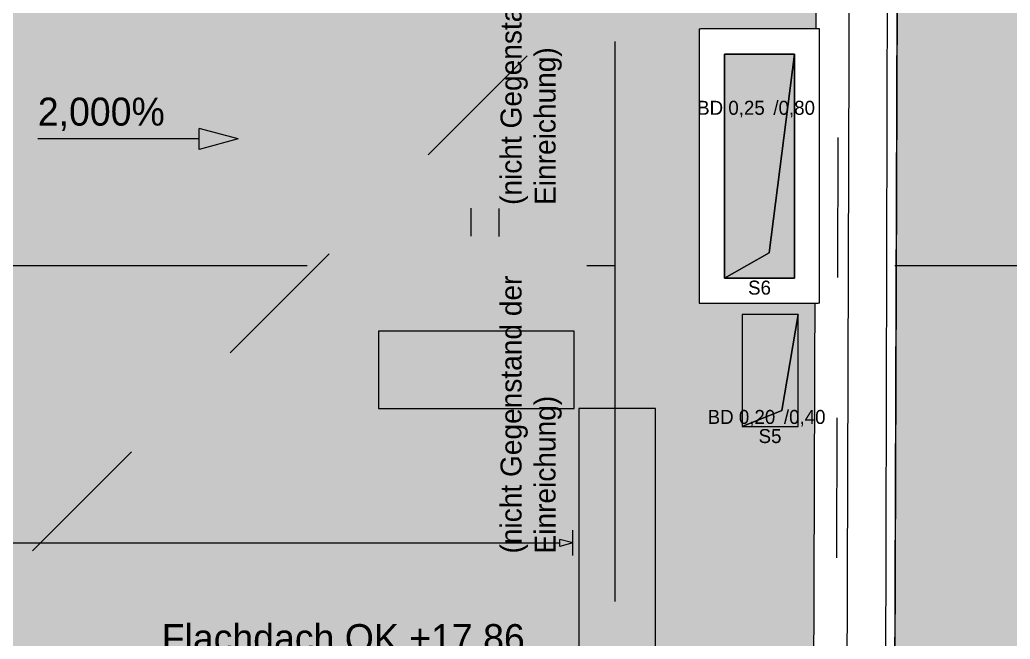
# Model space of a CAD drawing. Header units: metres. Extents: x -3 to 171, y -23 to 41.
# Drawn here: x 15.874 to 19.412, y -7.334 to -5.123 of the extents above; entities that cross this region are included whole.
import ezdxf

# ---------------------------------------------------------------- set-up
doc = ezdxf.new("R2010")
doc.units = ezdxf.units.M
doc.header["$MEASUREMENT"] = 0
doc.set_wipeout_variables(frame=1)
for name, pattern in [('Achse', [0.004, 0.002, -0.001, 0, -0.001]), ('Schnittlinie', [0.006, 0.003, -0.0015, 0, -0.0015]), ('Untersicht', [0.001, 0.0005, -0.0005]), ('Wipeout_Contour', [1, 0, -1])]:
    doc.linetypes.add(name, pattern=pattern)
for name, color, linetype in [('6._Dach PP STG1_1_000 Achsraster', 7, 'Continuous'), ('6._Dach PP STG1_1_112 Wand Aussen - Schachtwände', 7, 'Continuous'), ('6._Dach PP STG1_1_140 Brüstung', 7, 'Continuous'), ('6._Dach PP STG1_1_210 Decke', 7, 'Continuous'), ('6._Dach PP STG1_1_220 Bodenaufbau - Außen_ Gefälle', 7, 'Continuous'), ('6._Dach PP STG1_1_221 Bodenaufbau - Abdichtung', 7, 'Continuous'), ('6._Dach PP STG1_1_270 Deckendurchbruchsymbol', 7, 'Continuous'), ('6._Dach PP STG1_1_520 Fixeinbauten', 7, 'Continuous'), ('6._Dach PP STG1_1_611 Entwässerung', 7, 'Continuous'), ('6._Dach PP STG1_1_725 Nachbarbebauung', 7, 'Continuous'), ('6._Dach PP STG1_1_840 Baulinien', 7, 'Continuous'), ('6._Dach PP STG1_1_851 Marker Schnitt', 7, 'Continuous'), ('6._Dach PP STG1_1_945 Einreichplan Beschriftung', 7, 'Continuous'), ('6._Dach PP STG1_1_950 Polierplan Bemaßung', 7, 'Continuous'), ('6._Dach PP STG1_1_970 Brandschutz', 7, 'Continuous')]:
    doc.layers.add(name, color=color, linetype=linetype)
doc.styles.add('ERSTELLTER_STIL_2', font='')
doc.styles.get('ERSTELLTER_STIL_2').set_extended_font_data('Eurostile')
doc.linetypes.add('Grenze Grundstück', pattern='A,0,[1,415_260415_PP_VA_1_9 DD STG11.Shx,S=0.00031746,R=0,X=0,Y=0],-0.04,0', length=0.04)

msp = doc.modelspace()

# ---------------------------------------------------------------- hatches: boundary and pattern name
at = {"layer": '6._Dach PP STG1_1_220 Bodenaufbau - Außen_ Gefälle', "linetype": 'Continuous', "lineweight": 0, "true_color": 0x323232}
h = msp.add_hatch(color=250, dxfattribs=at)
h.paths.add_polyline_path([(6.565, -4.5433), (0.1867, -4.5433), (0.2083, -10.4546), (6.43, -10.4546), (6.43, -14.87), (12.38, -14.87), (12.38, -10.4546), (18.8202, -10.4546), (18.8399, -4.5433), (12.4199, -4.5433), (12.415, -1.67), (6.565, -1.67)])
h.paths.add_polyline_path([(6.495, -7.395), (8.015, -7.395), (8.015, -7.605), (8.745, -7.605), (8.745, -6.215), (7.975, -6.215), (7.975, -5.885), (8.745, -5.885), (8.745, -3.865), (11.105, -3.865), (11.105, -6.245), (11.105, -7.605), (11.5565, -7.605), (11.5565, -8.955), (6.495, -8.955)], flags=0)
at = {"layer": '6._Dach PP STG1_1_270 Deckendurchbruchsymbol', "linetype": 'Continuous', "lineweight": 0}
msp.add_hatch(color=8, dxfattribs=at).paths.add_polyline_path([(18.4543, -6.575), (18.6543, -6.575), (18.6543, -6.175), (18.5971, -6.5179)])
at = {"layer": '6._Dach PP STG1_1_725 Nachbarbebauung', "linetype": 'Continuous', "lineweight": 0, "true_color": 0x1f1f1f}
msp.add_hatch(color=250, dxfattribs=at).paths.add_polyline_path([(18.9876, -0.0005), (18.958, -11.4452), (22.9775, -11.4791), (22.9775, -0.0038)])
at = {"layer": '6._Dach PP STG1_1_950 Polierplan Bemaßung', "linetype": 'Continuous', "lineweight": 13, "true_color": 0x6c6cff}
msp.add_hatch(color=171, dxfattribs=at).paths.add_polyline_path([(16.6545, -5.5474), (16.5144, -5.5105), (16.5147, -5.5855)])

# ---------------------------------------------------------------- linework, layer by layer
at = {"layer": '6._Dach PP STG1_1_000 Achsraster', "color": 5, "linetype": 'Achse', "lineweight": 0, "ltscale": 1000}
msp.add_line((18, 3), (18, -22.5231), dxfattribs=at)
at = {"layer": '6._Dach PP STG1_1_210 Decke', "color": 7, "linetype": 'Continuous', "lineweight": 13, "ltscale": 1000, "true_color": 0xf4f4f4, "flags": 128}
msp.add_lwpolyline([(6.525, -4.5), (0.1465, -4.5), (0.1685, -10.5128), (6.39, -10.5128), (6.39, -14.87), (12.42, -14.87), (12.42, -10.4946), (18.82, -10.4946), (18.84, -4.5), (12.455, -4.5), (12.455, -1.6283), (6.525, -1.6283)], close=True, dxfattribs=at)
at = {"layer": '6._Dach PP STG1_1_220 Bodenaufbau - Außen_ Gefälle', "color": 7, "linetype": 'Continuous', "lineweight": 13, "ltscale": 1000, "flags": 128}
msp.add_lwpolyline([(6.565, -4.5433), (0.1867, -4.5433), (0.2083, -10.4546), (6.43, -10.4546), (6.43, -14.87), (12.38, -14.87), (12.38, -10.4546), (18.8202, -10.4546), (18.8399, -4.5433), (12.4199, -4.5433), (12.415, -1.67), (6.565, -1.67)], close=True, dxfattribs=at)
at = {"layer": '6._Dach PP STG1_1_221 Bodenaufbau - Abdichtung', "color": 171, "linetype": 'Untersicht', "lineweight": 13, "ltscale": 1000, "true_color": 0x6c6cff, "flags": 128}
msp.add_lwpolyline([(18.3936, -4.5443), (15.6545, -7.2834)], dxfattribs=at)
at = {"layer": '6._Dach PP STG1_1_270 Deckendurchbruchsymbol', "color": 7, "linetype": 'Continuous', "lineweight": 13, "ltscale": 1000, "flags": 128}
for points in [[(18.5971, -6.5179), (18.6543, -6.175), (18.4543, -6.175), (18.4543, -6.575)], [(18.4543, -6.575), (18.6543, -6.575), (18.6543, -6.175), (18.5971, -6.5179)]]:
    msp.add_lwpolyline(points, close=True, dxfattribs=at)
at = {"layer": '6._Dach PP STG1_1_520 Fixeinbauten', "color": 5, "linetype": 'Continuous', "lineweight": 13, "ltscale": 1000, "flags": 128}
msp.add_lwpolyline([(17.155, -6.235), (17.155, -6.51), (17.855, -6.51), (17.855, -6.235)], close=True, dxfattribs=at)
msp.add_lwpolyline([(18.1457, -7.6609), (18.1457, -6.51), (17.8707, -6.51), (17.8707, -7.6609)], dxfattribs=at)
at = {"layer": '6._Dach PP STG1_1_725 Nachbarbebauung', "color": 8, "linetype": 'Continuous', "lineweight": 13, "ltscale": 1000, "flags": 128}
msp.add_lwpolyline([(22.9775, -0.0038), (18.9876, -0.0005), (18.958, -11.4452), (22.9775, -11.4791)], dxfattribs=at)
at = {"layer": '6._Dach PP STG1_1_851 Marker Schnitt', "color": 7, "linetype": 'Schnittlinie', "lineweight": 13, "ltscale": 1000}
for p, q in [((17.4851, 4.805), (17.4851, -22.5231)), ((17.5851, 4.8037), (17.5851, -22.5231))]:
    msp.add_line(p, q, dxfattribs=at)
at = {"layer": '6._Dach PP STG1_1_950 Polierplan Bemaßung', "color": 171, "linetype": 'Continuous', "lineweight": 13, "ltscale": 1000, "true_color": 0x6c6cff}
for p, q in [((16.5147, -5.5855), (16.5144, -5.5105)), ((16.6545, -5.5474), (16.5144, -5.5105)), ((16.4545, -5.5482), (15.9382, -5.5482)), ((16.5145, -5.548), (16.4545, -5.5482)), ((16.6545, -5.5474), (16.5147, -5.5855))]:
    msp.add_line(p, q, dxfattribs=at)
at = {"layer": '6._Dach PP STG1_1_970 Brandschutz', "color": 16, "linetype": 'Continuous', "lineweight": 13, "ltscale": 1000, "true_color": 0x7e0000}
for p, q in [((17.85, -7.0358), (17.85, -6.9452)), ((11.2817, -6.9905), (17.8034, -6.9905)), ((17.8034, -7.003), (17.8034, -6.978)), ((17.85, -6.9905), (17.8034, -6.978)), ((17.85, -6.9905), (17.8034, -7.003))]:
    msp.add_line(p, q, dxfattribs=at)

# ---------------------------------------------------------------- texts
at = {"layer": '6._Dach PP STG1_1_270 Deckendurchbruchsymbol', "color": 1, "linetype": 'Continuous', "lineweight": 0, "insert": (18.5543, -6.5839), "char_height": 0.05, "attachment_point": 2, "style": 'ERSTELLTER_STIL_2'}
msp.add_mtext('\\A1;{\\pqc;\\pt0;\\fEurostile|b0|i0|c0|p0;\\W1.000000;S5}', dxfattribs=at)
at = {"layer": '6._Dach PP STG1_1_945 Einreichplan Beschriftung', "color": 7, "linetype": 'Continuous', "lineweight": 13, "char_height": 0.075, "width": 1.057286, "attachment_point": 1, "rotation": 90, "line_spacing_factor": 0.970934, "style": 'ERSTELLTER_STIL_2'}
for insert in [(17.5915, -5.7837), (17.5915, -7.0283)]:
    msp.add_mtext('\\A1;{\\pql;\\fEurostile|b0|i0|c0|p0;\\W1.000000;(nicht Gegenstand der Einreichung)}', dxfattribs=dict(at, insert=insert))
at = {"layer": '6._Dach PP STG1_1_950 Polierplan Bemaßung', "color": 171, "linetype": 'Continuous', "lineweight": 13, "true_color": 0x6c6cff, "insert": (15.9382, -5.5191), "char_height": 0.1, "attachment_point": 7, "style": 'ERSTELLTER_STIL_2'}
msp.add_mtext('\\A1;{\\pql;\\fEurostile|b0|i0|c0|p0;\\W1.000000;2,000\\fEurostile|b0|i0|c0|p0;\\W1.000000;%}', dxfattribs=at)
at = {"layer": '6._Dach PP STG1_1_950 Polierplan Bemaßung', "color": 7, "linetype": 'Continuous', "lineweight": 13, "insert": (16.3807, -7.399), "char_height": 0.1, "width": 1.38245, "attachment_point": 7, "style": 'ERSTELLTER_STIL_2'}
msp.add_mtext('\\A1;{\\pql;\\fEurostile|b0|i0|c0|p0;\\W1.000000;Flachdach OK +17,86}', dxfattribs=at)

# ---------------------------------------------------------------- next in the draw order: wipeouts: each hides what was drawn before it
at = {"color": 254, "linetype": 'Wipeout_Contour', "lineweight": 0, "ltscale": 81.987226}
msp.add_wipeout([(18.7195, -4.6234), (18.7004, -10.3745), (18.9903, -10.3745), (19.0095, -4.6234)], dxfattribs=at).dxf.layer = '6._Dach PP STG1_1_140 Brüstung'

# ---------------------------------------------------------------- next in the draw order: linework, layer by layer
at = {"layer": '6._Dach PP STG1_1_140 Brüstung', "color": 7, "linetype": 'Continuous', "lineweight": 18, "ltscale": 1000, "flags": 128}
msp.add_lwpolyline([(18.7195, -4.6234), (18.7004, -10.3745)], dxfattribs=at)
at = {"layer": '6._Dach PP STG1_1_221 Bodenaufbau - Abdichtung', "color": 171, "linetype": 'Untersicht', "lineweight": 13, "ltscale": 1000, "true_color": 0x6c6cff, "flags": 128}
msp.add_lwpolyline([(18.7999, -4.5433), (18.79, -7.499)], dxfattribs=at)
at = {"layer": '6._Dach PP STG1_1_611 Entwässerung', "color": 5, "linetype": 'Continuous', "lineweight": 13, "ltscale": 1000, "flags": 128}
msp.add_lwpolyline([(1.085, -10.5), (6.39, -10.5), (6.39, -14.87), (12.42, -14.87), (12.42, -10.5), (18.82, -10.5), (18.84, -4.5), (12.525, -4.5), (12.525, -1.7177), (6.455, -1.7177), (6.455, -4.5), (1.085, -4.5)], close=True, dxfattribs=at)

# ---------------------------------------------------------------- next in the draw order: texts
at = {"layer": '6._Dach PP STG1_1_270 Deckendurchbruchsymbol', "color": 1, "linetype": 'Continuous', "lineweight": 0, "insert": (18.5543, -6.5803), "char_height": 0.05, "attachment_point": 8, "style": 'ERSTELLTER_STIL_2'}
msp.add_mtext('\\A1;{\\pqc;\\pt0;\\fEurostile|b0|i0|c0|p0;\\W1.000000;BD 0,20\\fEurostile|b0|i0|c0|p0;\\W1.000000;\\A1{\\H.66x;\\S^  ;}\\fEurostile|b0|i0|c0|p0;\\W1.000000; /0,40\\fEurostile|b0|i0|c0|p0;\\W1.000000;\\A1{\\H.66x;\\S^  ;}\\fEurostile|b0|i0|c0|p0;\\W1.000000;\\fEurostile|b0|i0|c0|p0;\\W1.000000;\\A1{\\H.66x;\\S^  ;}}', dxfattribs=at)

# ---------------------------------------------------------------- next in the draw order: wipeouts: each hides what was drawn before it
at = {"color": 254, "linetype": 'Wipeout_Contour', "lineweight": 0, "ltscale": 60.110876}
msp.add_wipeout([(19.0103, -4.3834), (18.9895, -10.6145), (19.0105, -4.3834)], dxfattribs=at).dxf.layer = '6._Dach PP STG1_1_140 Brüstung'

# ---------------------------------------------------------------- next in the draw order: linework, layer by layer
at = {"layer": '6._Dach PP STG1_1_000 Achsraster', "color": 5, "linetype": 'Achse', "lineweight": 0, "ltscale": 1000}
msp.add_line((-1.5, -6), (21, -6), dxfattribs=at)
at = {"layer": '6._Dach PP STG1_1_140 Brüstung', "color": 7, "linetype": 'Continuous', "lineweight": 18, "ltscale": 1000}
msp.add_line((19.0103, -4.3834), (18.9895, -10.6145), dxfattribs=at)
at = {"layer": '6._Dach PP STG1_1_140 Brüstung', "color": 7, "linetype": 'Continuous', "lineweight": 18, "ltscale": 1000, "flags": 128}
msp.add_lwpolyline([(18.9897, -10.6145), (19.0105, -4.3834)], dxfattribs=at)
at = {"layer": '6._Dach PP STG1_1_840 Baulinien', "color": 76, "linetype": 'Grenze Grundstück', "lineweight": 13, "ltscale": 1000, "true_color": 0x3f7f02, "flags": 128}
msp.add_lwpolyline([(0.0612, -22.5231), (0.0564, -12.2031), (0, -0.0002), (18.985, -0.0012), (18.958, -11.4452), (18.9035, -19.5703), (18.8897, -22.5231)], dxfattribs=at)

# ---------------------------------------------------------------- next in the draw order: wipeouts: each hides what was drawn before it
at = {"color": 254, "linetype": 'Wipeout_Contour', "lineweight": 0, "ltscale": 56.459041}
msp.add_wipeout([(18.3067, -5.155), (18.3017, -5.155), (18.3067, -5.16)], dxfattribs=at).dxf.layer = '6._Dach PP STG1_1_112 Wand Aussen - Schachtwände'
at = {"color": 254, "linetype": 'Wipeout_Contour', "lineweight": 0, "ltscale": 58.641239}
msp.add_wipeout([(18.7267, -5.16), (18.7317, -5.155), (18.7267, -5.155)], dxfattribs=at).dxf.layer = '6._Dach PP STG1_1_112 Wand Aussen - Schachtwände'
at = {"color": 254, "linetype": 'Wipeout_Contour', "lineweight": 0, "ltscale": 57.616291}
msp.add_wipeout([(18.3067, -6.13), (18.3017, -6.135), (18.3067, -6.135)], dxfattribs=at).dxf.layer = '6._Dach PP STG1_1_112 Wand Aussen - Schachtwände'
at = {"color": 254, "linetype": 'Wipeout_Contour', "lineweight": 0, "ltscale": 59.774892}
msp.add_wipeout([(18.7267, -6.135), (18.7317, -6.135), (18.7267, -6.13)], dxfattribs=at).dxf.layer = '6._Dach PP STG1_1_112 Wand Aussen - Schachtwände'

# ---------------------------------------------------------------- next in the draw order: wipeouts: each hides what was drawn before it
at = {"color": 254, "linetype": 'Wipeout_Contour', "lineweight": 0, "ltscale": 56.554197}
msp.add_wipeout([(18.3467, -5.16), (18.3067, -5.16), (18.3467, -5.2)], dxfattribs=at).dxf.layer = '6._Dach PP STG1_1_112 Wand Aussen - Schachtwände'
at = {"color": 254, "linetype": 'Wipeout_Contour', "lineweight": 0, "ltscale": 58.571816}
msp.add_wipeout([(18.6867, -5.16), (18.6867, -5.2), (18.7267, -5.16)], dxfattribs=at).dxf.layer = '6._Dach PP STG1_1_112 Wand Aussen - Schachtwände'
at = {"color": 254, "linetype": 'Wipeout_Contour', "lineweight": 0, "ltscale": 57.680357}
msp.add_wipeout([(18.3467, -6.09), (18.3067, -6.13), (18.3467, -6.13)], dxfattribs=at).dxf.layer = '6._Dach PP STG1_1_112 Wand Aussen - Schachtwände'
at = {"color": 254, "linetype": 'Wipeout_Contour', "lineweight": 0, "ltscale": 59.678553}
msp.add_wipeout([(18.6867, -6.13), (18.7267, -6.13), (18.6867, -6.09)], dxfattribs=at).dxf.layer = '6._Dach PP STG1_1_112 Wand Aussen - Schachtwände'

# ---------------------------------------------------------------- next in the draw order: wipeouts: each hides what was drawn before it
at = {"color": 254, "linetype": 'Wipeout_Contour', "lineweight": 0, "ltscale": 57.689115}
msp.add_wipeout([(18.3067, -5.16), (18.3017, -5.155), (18.3017, -5.16)], dxfattribs=at).dxf.layer = '6._Dach PP STG1_1_112 Wand Aussen - Schachtwände'
at = {"color": 254, "linetype": 'Wipeout_Contour', "lineweight": 0, "ltscale": 56.625053}
msp.add_wipeout([(18.3517, -5.2), (18.3467, -5.2), (18.3517, -5.205)], dxfattribs=at).dxf.layer = '6._Dach PP STG1_1_112 Wand Aussen - Schachtwände'
at = {"color": 254, "linetype": 'Wipeout_Contour', "lineweight": 0, "ltscale": 58.545396}
msp.add_wipeout([(18.6817, -5.2), (18.6817, -5.205), (18.6867, -5.2)], dxfattribs=at).dxf.layer = '6._Dach PP STG1_1_112 Wand Aussen - Schachtwände'
at = {"color": 254, "linetype": 'Wipeout_Contour', "lineweight": 0, "ltscale": 57.699802}
msp.add_wipeout([(18.3467, -6.09), (18.3517, -6.09), (18.3517, -6.085)], dxfattribs=at).dxf.layer = '6._Dach PP STG1_1_112 Wand Aussen - Schachtwände'
at = {"color": 254, "linetype": 'Wipeout_Contour', "lineweight": 0, "ltscale": 59.604225}
msp.add_wipeout([(18.6817, -6.09), (18.6867, -6.09), (18.6817, -6.085)], dxfattribs=at).dxf.layer = '6._Dach PP STG1_1_112 Wand Aussen - Schachtwände'
at = {"color": 254, "linetype": 'Wipeout_Contour', "lineweight": 0, "ltscale": 58.516721}
msp.add_wipeout([(18.7267, -6.13), (18.7317, -6.135), (18.7317, -6.13)], dxfattribs=at).dxf.layer = '6._Dach PP STG1_1_112 Wand Aussen - Schachtwände'

# ---------------------------------------------------------------- next in the draw order: wipeouts: each hides what was drawn before it
at = {"color": 254, "linetype": 'Wipeout_Contour', "lineweight": 0, "ltscale": 76.682543}
msp.add_wipeout([(18.3067, -6.13), (18.3067, -5.16), (18.3017, -5.16), (18.3017, -6.13)], dxfattribs=at).dxf.layer = '6._Dach PP STG1_1_112 Wand Aussen - Schachtwände'
at = {"color": 254, "linetype": 'Wipeout_Contour', "lineweight": 0, "ltscale": 78.307167}
msp.add_wipeout([(18.7267, -5.16), (18.7267, -6.13), (18.7317, -6.13), (18.7317, -5.16)], dxfattribs=at).dxf.layer = '6._Dach PP STG1_1_112 Wand Aussen - Schachtwände'
at = {"color": 254, "linetype": 'Wipeout_Contour', "lineweight": 0, "ltscale": 56.720255}
msp.add_wipeout([(18.3917, -5.205), (18.3517, -5.205), (18.3917, -5.245)], dxfattribs=at).dxf.layer = '6._Dach PP STG1_1_112 Wand Aussen - Schachtwände'
at = {"color": 254, "linetype": 'Wipeout_Contour', "lineweight": 0, "ltscale": 58.476177}
msp.add_wipeout([(18.6417, -5.245), (18.6817, -5.205), (18.6417, -5.205)], dxfattribs=at).dxf.layer = '6._Dach PP STG1_1_112 Wand Aussen - Schachtwände'
at = {"color": 254, "linetype": 'Wipeout_Contour', "lineweight": 0, "ltscale": 57.764084}
msp.add_wipeout([(18.3917, -6.045), (18.3517, -6.085), (18.3917, -6.085)], dxfattribs=at).dxf.layer = '6._Dach PP STG1_1_112 Wand Aussen - Schachtwände'
at = {"color": 254, "linetype": 'Wipeout_Contour', "lineweight": 0, "ltscale": 59.507914}
msp.add_wipeout([(18.6417, -6.085), (18.6817, -6.085), (18.6417, -6.045)], dxfattribs=at).dxf.layer = '6._Dach PP STG1_1_112 Wand Aussen - Schachtwände'

# ---------------------------------------------------------------- next in the draw order: wipeouts: each hides what was drawn before it
at = {"color": 254, "linetype": 'Wipeout_Contour', "lineweight": 0, "ltscale": 57.760732}
msp.add_wipeout([(18.3467, -5.2), (18.3067, -5.16), (18.3067, -5.2)], dxfattribs=at).dxf.layer = '6._Dach PP STG1_1_112 Wand Aussen - Schachtwände'
at = {"color": 254, "linetype": 'Wipeout_Contour', "lineweight": 0, "ltscale": 57.949117}
msp.add_wipeout([(18.7267, -5.16), (18.7317, -5.16), (18.7317, -5.155)], dxfattribs=at).dxf.layer = '6._Dach PP STG1_1_112 Wand Aussen - Schachtwände'
at = {"color": 254, "linetype": 'Wipeout_Contour', "lineweight": 0, "ltscale": 58.443216}
msp.add_wipeout([(18.6867, -6.09), (18.7267, -6.13), (18.7267, -6.09)], dxfattribs=at).dxf.layer = '6._Dach PP STG1_1_112 Wand Aussen - Schachtwände'
at = {"color": 254, "linetype": 'Wipeout_Contour', "lineweight": 0, "ltscale": 58.24014}
msp.add_wipeout([(18.3017, -6.13), (18.3017, -6.135), (18.3067, -6.13)], dxfattribs=at).dxf.layer = '6._Dach PP STG1_1_112 Wand Aussen - Schachtwände'

# ---------------------------------------------------------------- next in the draw order: linework, layer by layer
at = {"layer": '6._Dach PP STG1_1_112 Wand Aussen - Schachtwände', "color": 7, "linetype": 'Continuous', "lineweight": 18, "ltscale": 1000, "flags": 128}
for points in [[(18.3017, -5.155), (18.3067, -5.155)], [(18.7317, -6.135), (18.7267, -6.135)]]:
    msp.add_lwpolyline(points, dxfattribs=at)

# ---------------------------------------------------------------- next in the draw order: wipeouts: each hides what was drawn before it
at = {"color": 254, "linetype": 'Wipeout_Contour', "lineweight": 0, "ltscale": 76.764278}
msp.add_wipeout([(18.3467, -6.09), (18.3467, -5.2), (18.3067, -5.2), (18.3067, -6.09)], dxfattribs=at).dxf.layer = '6._Dach PP STG1_1_112 Wand Aussen - Schachtwände'
at = {"color": 254, "linetype": 'Wipeout_Contour', "lineweight": 0, "ltscale": 78.21696}
msp.add_wipeout([(18.6867, -5.2), (18.6867, -6.09), (18.7267, -6.09), (18.7267, -5.2)], dxfattribs=at).dxf.layer = '6._Dach PP STG1_1_112 Wand Aussen - Schachtwände'

# ---------------------------------------------------------------- next in the draw order: wipeouts: each hides what was drawn before it
at = {"color": 254, "linetype": 'Wipeout_Contour', "lineweight": 0, "ltscale": 57.924563}
msp.add_wipeout([(18.6867, -5.2), (18.7267, -5.2), (18.7267, -5.16)], dxfattribs=at).dxf.layer = '6._Dach PP STG1_1_112 Wand Aussen - Schachtwände'
at = {"color": 254, "linetype": 'Wipeout_Contour', "lineweight": 0, "ltscale": 57.856264}
msp.add_wipeout([(18.3517, -5.205), (18.3467, -5.2), (18.3467, -5.205)], dxfattribs=at).dxf.layer = '6._Dach PP STG1_1_112 Wand Aussen - Schachtwände'
at = {"color": 254, "linetype": 'Wipeout_Contour', "lineweight": 0, "ltscale": 58.347003}
msp.add_wipeout([(18.6817, -6.085), (18.6867, -6.09), (18.6867, -6.085)], dxfattribs=at).dxf.layer = '6._Dach PP STG1_1_112 Wand Aussen - Schachtwände'
at = {"color": 254, "linetype": 'Wipeout_Contour', "lineweight": 0, "ltscale": 58.261763}
msp.add_wipeout([(18.3067, -6.09), (18.3067, -6.13), (18.3467, -6.09)], dxfattribs=at).dxf.layer = '6._Dach PP STG1_1_112 Wand Aussen - Schachtwände'

# ---------------------------------------------------------------- next in the draw order: linework, layer by layer
at = {"layer": '6._Dach PP STG1_1_112 Wand Aussen - Schachtwände', "color": 7, "linetype": 'Continuous', "lineweight": 18, "ltscale": 1000, "flags": 128}
for points in [[(18.3017, -5.155), (18.3017, -6.135)], [(18.7317, -5.155), (18.7267, -5.155)], [(18.7317, -6.135), (18.7317, -5.155)], [(18.3017, -6.135), (18.3067, -6.135)]]:
    msp.add_lwpolyline(points, dxfattribs=at)

# ---------------------------------------------------------------- next in the draw order: wipeouts: each hides what was drawn before it
at = {"color": 254, "linetype": 'Wipeout_Contour', "lineweight": 0, "ltscale": 76.849136}
msp.add_wipeout([(18.3517, -6.085), (18.3517, -5.205), (18.3467, -5.205), (18.3467, -6.085)], dxfattribs=at).dxf.layer = '6._Dach PP STG1_1_112 Wand Aussen - Schachtwände'
at = {"color": 254, "linetype": 'Wipeout_Contour', "lineweight": 0, "ltscale": 78.129818}
msp.add_wipeout([(18.6817, -5.205), (18.6817, -6.085), (18.6867, -6.085), (18.6867, -5.205)], dxfattribs=at).dxf.layer = '6._Dach PP STG1_1_112 Wand Aussen - Schachtwände'

# ---------------------------------------------------------------- next in the draw order: wipeouts: each hides what was drawn before it
at = {"color": 254, "linetype": 'Wipeout_Contour', "lineweight": 0, "ltscale": 76.918442}
msp.add_wipeout([(18.3067, -5.16), (18.7267, -5.16), (18.7267, -5.155), (18.3067, -5.155)], dxfattribs=at).dxf.layer = '6._Dach PP STG1_1_112 Wand Aussen - Schachtwände'
at = {"color": 254, "linetype": 'Wipeout_Contour', "lineweight": 0, "ltscale": 57.856795}
msp.add_wipeout([(18.6817, -5.205), (18.6867, -5.205), (18.6867, -5.2)], dxfattribs=at).dxf.layer = '6._Dach PP STG1_1_112 Wand Aussen - Schachtwände'
at = {"color": 254, "linetype": 'Wipeout_Contour', "lineweight": 0, "ltscale": 57.927993}
msp.add_wipeout([(18.3917, -5.245), (18.3517, -5.205), (18.3517, -5.245)], dxfattribs=at).dxf.layer = '6._Dach PP STG1_1_112 Wand Aussen - Schachtwände'
at = {"color": 254, "linetype": 'Wipeout_Contour', "lineweight": 0, "ltscale": 58.273593}
msp.add_wipeout([(18.6417, -6.045), (18.6817, -6.085), (18.6817, -6.045)], dxfattribs=at).dxf.layer = '6._Dach PP STG1_1_112 Wand Aussen - Schachtwände'
at = {"color": 254, "linetype": 'Wipeout_Contour', "lineweight": 0, "ltscale": 58.327388}
msp.add_wipeout([(18.3467, -6.085), (18.3467, -6.09), (18.3517, -6.085)], dxfattribs=at).dxf.layer = '6._Dach PP STG1_1_112 Wand Aussen - Schachtwände'
at = {"color": 254, "linetype": 'Wipeout_Contour', "lineweight": 0, "ltscale": 78.055911}
msp.add_wipeout([(18.7267, -6.13), (18.3067, -6.13), (18.3067, -6.135), (18.7267, -6.135)], dxfattribs=at).dxf.layer = '6._Dach PP STG1_1_112 Wand Aussen - Schachtwände'

# ---------------------------------------------------------------- next in the draw order: wipeouts: each hides what was drawn before it
at = {"color": 254, "linetype": 'Wipeout_Contour', "lineweight": 0, "ltscale": 76.931246}
msp.add_wipeout([(18.3917, -6.045), (18.3917, -5.245), (18.3517, -5.245), (18.3517, -6.045)], dxfattribs=at).dxf.layer = '6._Dach PP STG1_1_112 Wand Aussen - Schachtwände'
at = {"color": 254, "linetype": 'Wipeout_Contour', "lineweight": 0, "ltscale": 78.039951}
msp.add_wipeout([(18.6417, -5.245), (18.6417, -6.045), (18.6817, -6.045), (18.6817, -5.245)], dxfattribs=at).dxf.layer = '6._Dach PP STG1_1_112 Wand Aussen - Schachtwände'

# ---------------------------------------------------------------- next in the draw order: texts
at = {"layer": '6._Dach PP STG1_1_270 Deckendurchbruchsymbol', "color": 1, "linetype": 'Continuous', "lineweight": 0, "insert": (18.5167, -5.4764), "char_height": 0.05, "attachment_point": 8, "style": 'ERSTELLTER_STIL_2'}
msp.add_mtext('\\A1;{\\pqc;\\pt0;\\fEurostile|b0|i0|c0|p0;\\W1.000000;BD 0,25\\fEurostile|b0|i0|c0|p0;\\W1.000000;\\A1{\\H.66x;\\S^  ;}\\fEurostile|b0|i0|c0|p0;\\W1.000000; /0,80\\fEurostile|b0|i0|c0|p0;\\W1.000000;\\A1{\\H.66x;\\S^  ;}\\fEurostile|b0|i0|c0|p0;\\W1.000000;\\fEurostile|b0|i0|c0|p0;\\W1.000000;\\A1{\\H.66x;\\S^  ;}}', dxfattribs=at)

# ---------------------------------------------------------------- next in the draw order: wipeouts: each hides what was drawn before it
at = {"color": 254, "linetype": 'Wipeout_Contour', "lineweight": 0, "ltscale": 57.832524}
msp.add_wipeout([(18.6417, -5.245), (18.6817, -5.245), (18.6817, -5.205)], dxfattribs=at).dxf.layer = '6._Dach PP STG1_1_112 Wand Aussen - Schachtwände'
at = {"color": 254, "linetype": 'Wipeout_Contour', "lineweight": 0, "ltscale": 58.349284}
msp.add_wipeout([(18.3517, -6.045), (18.3517, -6.085), (18.3917, -6.045)], dxfattribs=at).dxf.layer = '6._Dach PP STG1_1_112 Wand Aussen - Schachtwände'

# ---------------------------------------------------------------- next in the draw order: linework, layer by layer
at = {"layer": '6._Dach PP STG1_1_112 Wand Aussen - Schachtwände', "color": 7, "linetype": 'Continuous', "lineweight": 18, "ltscale": 1000, "flags": 128}
for points in [[(18.3917, -6.045), (18.3917, -5.245)], [(18.6417, -5.245), (18.6417, -6.045)]]:
    msp.add_lwpolyline(points, dxfattribs=at)

# ---------------------------------------------------------------- next in the draw order: wipeouts: each hides what was drawn before it
at = {"color": 254, "linetype": 'Wipeout_Contour', "lineweight": 0, "ltscale": 76.941967}
msp.add_wipeout([(18.3467, -5.2), (18.6867, -5.2), (18.6867, -5.16), (18.3467, -5.16)], dxfattribs=at).dxf.layer = '6._Dach PP STG1_1_112 Wand Aussen - Schachtwände'
at = {"color": 254, "linetype": 'Wipeout_Contour', "lineweight": 0, "ltscale": 78.026846}
msp.add_wipeout([(18.6867, -6.09), (18.3467, -6.09), (18.3467, -6.13), (18.6867, -6.13)], dxfattribs=at).dxf.layer = '6._Dach PP STG1_1_112 Wand Aussen - Schachtwände'

# ---------------------------------------------------------------- next in the draw order: linework, layer by layer
at = {"layer": '6._Dach PP STG1_1_112 Wand Aussen - Schachtwände', "color": 7, "linetype": 'Continuous', "lineweight": 18, "ltscale": 1000, "flags": 128}
for points in [[(18.7267, -5.155), (18.3067, -5.155)], [(18.3067, -6.135), (18.7267, -6.135)]]:
    msp.add_lwpolyline(points, dxfattribs=at)

# ---------------------------------------------------------------- next in the draw order: wipeouts: each hides what was drawn before it
at = {"color": 254, "linetype": 'Wipeout_Contour', "lineweight": 0, "ltscale": 76.965613}
msp.add_wipeout([(18.3517, -5.205), (18.6817, -5.205), (18.6817, -5.2), (18.3517, -5.2)], dxfattribs=at).dxf.layer = '6._Dach PP STG1_1_112 Wand Aussen - Schachtwände'
at = {"color": 254, "linetype": 'Wipeout_Contour', "lineweight": 0, "ltscale": 77.997946}
msp.add_wipeout([(18.3517, -6.09), (18.6817, -6.09), (18.6817, -6.085), (18.3517, -6.085)], dxfattribs=at).dxf.layer = '6._Dach PP STG1_1_112 Wand Aussen - Schachtwände'

# ---------------------------------------------------------------- next in the draw order: wipeouts: each hides what was drawn before it
at = {"color": 254, "linetype": 'Wipeout_Contour', "lineweight": 0, "ltscale": 76.98935}
msp.add_wipeout([(18.3917, -5.245), (18.6417, -5.245), (18.6417, -5.205), (18.3917, -5.205)], dxfattribs=at).dxf.layer = '6._Dach PP STG1_1_112 Wand Aussen - Schachtwände'
at = {"color": 254, "linetype": 'Wipeout_Contour', "lineweight": 0, "ltscale": 77.969114}
msp.add_wipeout([(18.6417, -6.045), (18.3917, -6.045), (18.3917, -6.085), (18.6417, -6.085)], dxfattribs=at).dxf.layer = '6._Dach PP STG1_1_112 Wand Aussen - Schachtwände'

# ---------------------------------------------------------------- next in the draw order: hatches: boundary and pattern name
at = {"layer": '6._Dach PP STG1_1_270 Deckendurchbruchsymbol', "linetype": 'Continuous', "lineweight": 0}
msp.add_hatch(color=8, dxfattribs=at).paths.add_polyline_path([(18.3917, -6.045), (18.6417, -6.045), (18.6417, -5.245), (18.5514, -5.9546)])

# ---------------------------------------------------------------- next in the draw order: linework, layer by layer
at = {"layer": '6._Dach PP STG1_1_112 Wand Aussen - Schachtwände', "color": 7, "linetype": 'Continuous', "lineweight": 18, "ltscale": 1000, "flags": 128}
for points in [[(18.3917, -5.245), (18.6417, -5.245)], [(18.6417, -6.045), (18.3917, -6.045)]]:
    msp.add_lwpolyline(points, dxfattribs=at)
at = {"layer": '6._Dach PP STG1_1_270 Deckendurchbruchsymbol', "color": 7, "linetype": 'Continuous', "lineweight": 13, "ltscale": 1000, "flags": 128}
for points in [[(18.5514, -5.9546), (18.6417, -5.245), (18.3917, -5.245), (18.3917, -6.045)], [(18.3917, -6.045), (18.6417, -6.045), (18.6417, -5.245), (18.5514, -5.9546)]]:
    msp.add_lwpolyline(points, close=True, dxfattribs=at)

# ---------------------------------------------------------------- next in the draw order: texts
at = {"layer": '6._Dach PP STG1_1_270 Deckendurchbruchsymbol', "color": 1, "linetype": 'Continuous', "lineweight": 0, "insert": (18.5167, -6.0539), "char_height": 0.05, "attachment_point": 2, "style": 'ERSTELLTER_STIL_2'}
msp.add_mtext('\\A1;{\\pqc;\\pt0;\\fEurostile|b0|i0|c0|p0;\\W1.000000;S6}', dxfattribs=at)

doc.saveas('drawing.dxf')
